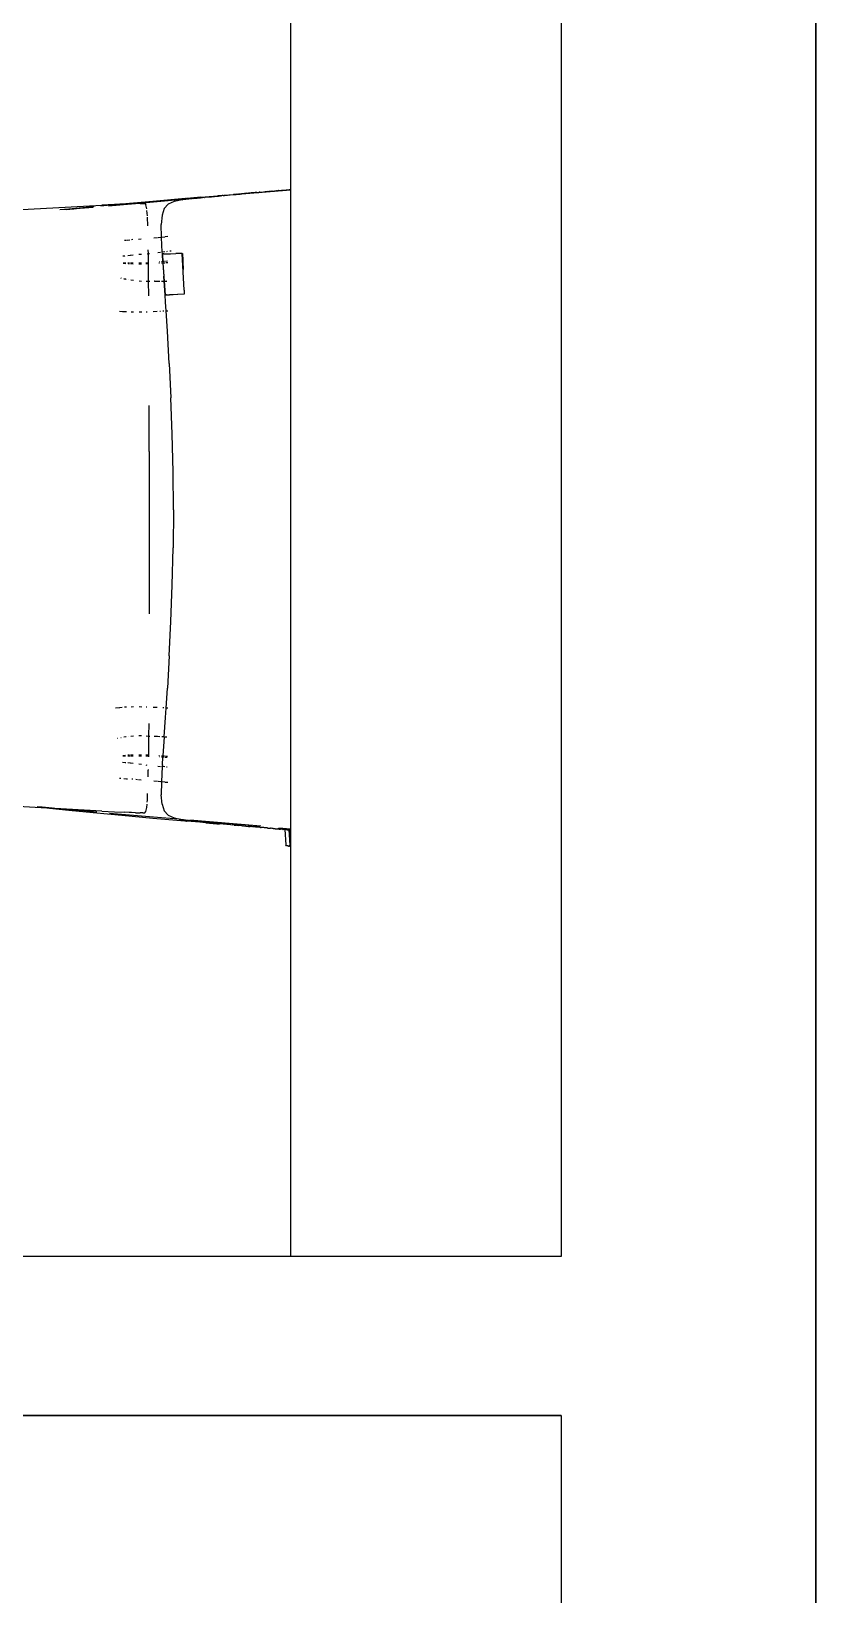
# Model space of a CAD drawing. Header units: millimetres. Extents: x -41292 to 298682, y -22072 to 33155.
# Drawn here: x 38132 to 38625, y -7032 to -6050 of the extents above; entities that cross this region are included whole.
import ezdxf

# ---------------------------------------------------------------- set-up
doc = ezdxf.new("R2010")
doc.units = ezdxf.units.MM
doc.layers.add('벽1', color=2, linetype='Continuous')

# ---------------------------------------------------------------- blocks, each defined once
blk = doc.blocks.new('rmfnasesx')
for p, q in [((66087.95, 2043.01), (66087.95, 11423.01)), ((65927.95, 10423.01), (65927.95, 8693.01)), ((65757.95, 9666.28), (65757.95, 9362.92)), ((65692.03, 9357.34), (65671.61, 9355.57)), ((65692.17, 9357.36), (65692.03, 9357.34)), ((65692.17, 9357.36), (65692.31, 9357.37)), ((65692.31, 9357.37), (65692.43, 9357.36)), ((65692.43, 9357.36), (65692.46, 9357.38)), ((65692.46, 9357.38), (65692.63, 9357.39)), ((65692.82, 9357.4), (65692.63, 9357.39)), ((65692.82, 9357.4), (65692.91, 9357.41)), ((65701.78, 9358.16), (65692.91, 9357.41)), ((65701.48, 9357.83), (65694.34, 9357.21)), ((65697.28, 9357.36), (65696.28, 9357.25)), ((65697.28, 9357.36), (65701.48, 9357.83)), ((65701.48, 9357.83), (65701.57, 9357.84)), ((65701.57, 9357.84), (65702.32, 9357.92)), ((65701.78, 9358.16), (65712.46, 9359.09)), ((65702.32, 9357.92), (65702.58, 9357.95)), ((65702.58, 9357.95), (65702.65, 9357.96)), ((65703.68, 9358.02), (65702.65, 9357.96)), ((65703.68, 9358.02), (65704.03, 9358.05)), ((65704.77, 9358.13), (65704.03, 9358.05)), ((65704.77, 9358.13), (65706.84, 9358.33)), ((65712.07, 9358.74), (65706.84, 9358.33)), ((65706.84, 9358.33), (65708.39, 9358.51)), ((65708.39, 9358.51), (65708.75, 9358.55)), ((65708.75, 9358.55), (65709.04, 9358.57)), ((65709.04, 9358.57), (65710.28, 9358.69)), ((65710.28, 9358.69), (65710.36, 9358.7)), ((65710.36, 9358.7), (65712.25, 9358.89)), ((65757.95, 9362.7), (65712.07, 9358.74)), ((65712.25, 9358.89), (65712.69, 9358.93)), ((65712.83, 9359.12), (65712.46, 9359.09)), ((65712.69, 9358.93), (65712.72, 9358.93)), ((65712.72, 9358.93), (65712.78, 9358.93)), ((65712.78, 9358.93), (65712.81, 9358.94)), ((65712.81, 9358.94), (65712.91, 9358.95)), ((65712.88, 9359.12), (65712.83, 9359.12)), ((65712.88, 9359.12), (65713, 9359.14)), ((65712.91, 9358.95), (65712.95, 9358.95)), ((65712.95, 9358.95), (65713.53, 9359)), ((65713, 9359.14), (65713.19, 9359.15)), ((65713.19, 9359.15), (65713.25, 9359.15)), ((65713.25, 9359.15), (65713.31, 9359.16)), ((65713.31, 9359.16), (65722.15, 9359.91)), ((65713.53, 9359), (65713.6, 9358.99)), ((65714.11, 9359.06), (65713.6, 9358.99)), ((65714.11, 9359.06), (65714.44, 9359.09)), ((65714.52, 9359.1), (65714.44, 9359.09)), ((65714.69, 9359.09), (65714.52, 9359.1)), ((65715.1, 9359.15), (65714.69, 9359.09)), ((65715.37, 9359.15), (65715.1, 9359.15)), ((65715.66, 9359.2), (65715.37, 9359.15)), ((65715.78, 9359.19), (65715.66, 9359.2)), ((65715.78, 9359.19), (65716.06, 9359.21)), ((65716.06, 9359.21), (65716.46, 9359.27)), ((65716.46, 9359.27), (65722.06, 9359.79)), ((65722.06, 9359.79), (65723.1, 9359.89)), ((65725.4, 9360.15), (65722.15, 9359.91)), ((65723.1, 9359.89), (65723.14, 9359.89)), ((65723.14, 9359.89), (65723.46, 9359.92)), ((65723.46, 9359.92), (65723.62, 9359.93)), ((65723.94, 9359.96), (65723.62, 9359.93)), ((65723.94, 9359.96), (65724.36, 9360)), ((65724.43, 9359.99), (65724.36, 9360)), ((65724.46, 9360.01), (65724.43, 9359.99)), ((65724.46, 9360.01), (65724.57, 9360.02)), ((65724.57, 9360.02), (65725.64, 9360.1)), ((65725.4, 9360.15), (65725.62, 9360.11)), ((65725.62, 9360.11), (65726.42, 9360.17)), ((65726.42, 9360.17), (65725.64, 9360.1)), ((65726.42, 9360.17), (65726.45, 9360.19)), ((65726.45, 9360.19), (65726.75, 9360.21)), ((65726.75, 9360.21), (65726.88, 9360.21)), ((65726.88, 9360.21), (65727.19, 9360.24)), ((65727.85, 9360.31), (65727.19, 9360.24)), ((65727.89, 9360.31), (65727.85, 9360.31)), ((65728.16, 9360.34), (65727.89, 9360.31)), ((65729.18, 9360.43), (65728.16, 9360.34)), ((65730, 9360.53), (65729.18, 9360.43)), ((65730.47, 9360.61), (65730, 9360.53)), ((65730.47, 9360.61), (65732.07, 9360.76)), ((65730.91, 9360.58), (65730.47, 9360.61)), ((65731.67, 9360.65), (65730.91, 9360.58)), ((65732.73, 9360.74), (65731.67, 9360.65)), ((65733.2, 9360.85), (65732.07, 9360.76)), ((65733.36, 9360.81), (65732.73, 9360.74)), ((65733.22, 9360.85), (65733.2, 9360.85)), ((65733.22, 9360.85), (65733.38, 9360.86)), ((65733.22, 9360.85), (65733.36, 9360.81)), ((65733.6, 9360.82), (65733.36, 9360.81)), ((65733.6, 9360.82), (65733.38, 9360.86)), ((65734, 9360.86), (65733.6, 9360.82)), ((65734.2, 9360.87), (65734, 9360.86)), ((65735.17, 9360.96), (65734.2, 9360.87)), ((65735.39, 9360.98), (65735.17, 9360.96)), ((65735.54, 9361), (65735.39, 9360.98)), ((65735.59, 9361), (65735.54, 9361)), ((65735.64, 9361.01), (65735.59, 9361)), ((65735.77, 9361.02), (65735.64, 9361.01)), ((65735.77, 9361.02), (65735.9, 9361.03)), ((65736.01, 9361.03), (65735.9, 9361.03)), ((65736.19, 9361.05), (65736.01, 9361.03)), ((65736.53, 9361.08), (65736.19, 9361.05)), ((65736.73, 9361.1), (65736.53, 9361.08)), ((65736.79, 9361.1), (65736.73, 9361.1)), ((65736.79, 9361.1), (65737, 9361.12)), ((65737, 9361.12), (65737.04, 9361.13)), ((65737.04, 9361.13), (65737.24, 9361.13)), ((65737.24, 9361.13), (65737.38, 9361.19)), ((65737.38, 9361.19), (65737.48, 9361.16)), ((65737.48, 9361.16), (65738.03, 9361.2)), ((65738.05, 9361.21), (65738.03, 9361.2)), ((65738.3, 9361.24), (65738.05, 9361.21)), ((65738.5, 9361.24), (65738.3, 9361.24)), ((65738.82, 9361.27), (65738.5, 9361.24)), ((65738.82, 9361.27), (65740.97, 9361.47)), ((65740.97, 9361.47), (65742, 9361.59)), ((65742, 9361.59), (65742.07, 9361.58)), ((65743.3, 9361.67), (65742.07, 9361.58)), ((65743.3, 9361.67), (65744.31, 9361.76)), ((65744.37, 9361.76), (65744.31, 9361.76)), ((65744.84, 9361.8), (65744.37, 9361.76)), ((65745.01, 9361.82), (65744.84, 9361.8)), ((65745.46, 9361.86), (65745.01, 9361.82)), ((65745.46, 9361.86), (65745.54, 9361.86)), ((65745.54, 9361.86), (65745.7, 9361.88)), ((65745.7, 9361.88), (65745.79, 9361.88)), ((65745.79, 9361.88), (65746.3, 9361.93)), ((65746.37, 9361.93), (65746.3, 9361.93)), ((65746.49, 9361.95), (65746.37, 9361.93)), ((65746.49, 9361.95), (65746.64, 9361.96)), ((65746.64, 9361.96), (65746.78, 9361.99)), ((65746.78, 9361.99), (65746.9, 9361.98)), ((65746.9, 9361.98), (65747.04, 9361.99)), ((65747.04, 9361.99), (65747.2, 9362)), ((65747.2, 9362), (65747.28, 9362.01)), ((65747.28, 9362.01), (65747.4, 9362.02)), ((65747.4, 9362.02), (65747.43, 9362.03)), ((65747.43, 9362.03), (65747.47, 9362.05)), ((65747.47, 9362.05), (65747.69, 9362.05)), ((65747.69, 9362.05), (65747.98, 9362.07)), ((65748.07, 9362.08), (65747.98, 9362.07)), ((65748.07, 9362.08), (65748.38, 9362.11)), ((65748.38, 9362.11), (65748.59, 9362.13)), ((65748.59, 9362.13), (65748.78, 9362.14)), ((65748.78, 9362.14), (65748.91, 9362.15)), ((65748.91, 9362.15), (65749.01, 9362.16)), ((65749.01, 9362.16), (65749.04, 9362.16)), ((65749.09, 9362.16), (65749.04, 9362.16)), ((65749.14, 9362.19), (65749.09, 9362.16)), ((65749.23, 9362.18), (65749.14, 9362.19)), ((65749.23, 9362.18), (65749.71, 9362.22)), ((65749.77, 9362.22), (65749.71, 9362.22)), ((65749.77, 9362.22), (65749.94, 9362.24)), ((65749.94, 9362.24), (65749.99, 9362.24)), ((65749.99, 9362.24), (65750.05, 9362.27)), ((65750.05, 9362.27), (65750.12, 9362.27)), ((65750.12, 9362.27), (65750.19, 9362.26)), ((65750.19, 9362.26), (65750.22, 9362.28)), ((65750.22, 9362.28), (65750.32, 9362.28)), ((65750.32, 9362.28), (65750.38, 9362.3)), ((65750.39, 9362.27), (65750.32, 9362.28)), ((65750.46, 9362.28), (65750.38, 9362.3)), ((65750.46, 9362.28), (65750.39, 9362.27)), ((65750.49, 9362.31), (65750.46, 9362.28)), ((65750.58, 9362.31), (65750.49, 9362.31)), ((65750.65, 9362.32), (65750.58, 9362.31)), ((65750.65, 9362.32), (65751.04, 9362.35)), ((65751.04, 9362.35), (65751.12, 9362.34)), ((65751.12, 9362.34), (65751.59, 9362.4)), ((65751.59, 9362.4), (65751.81, 9362.41)), ((65751.81, 9362.41), (65752.2, 9362.44)), ((65752.2, 9362.44), (65752.28, 9362.46)), ((65752.56, 9362.48), (65752.28, 9362.46)), ((65752.56, 9362.48), (65753.01, 9362.51)), ((65753.01, 9362.51), (65753.26, 9362.53)), ((65753.26, 9362.53), (65753.56, 9362.56)), ((65753.56, 9362.56), (65753.78, 9362.57)), ((65753.78, 9362.57), (65753.86, 9362.58)), ((65753.86, 9362.58), (65753.92, 9362.59)), ((65753.92, 9362.59), (65754.43, 9362.63)), ((65754.43, 9362.63), (65754.63, 9362.64)), ((65754.63, 9362.64), (65754.76, 9362.66)), ((65754.76, 9362.66), (65754.86, 9362.66)), ((65754.86, 9362.66), (65754.99, 9362.68)), ((65754.99, 9362.68), (65755.13, 9362.69)), ((65755.13, 9362.69), (65755.22, 9362.7)), ((65755.22, 9362.7), (65755.27, 9362.7)), ((65755.27, 9362.7), (65755.44, 9362.71)), ((65755.44, 9362.71), (65755.61, 9362.73)), ((65755.61, 9362.73), (65755.77, 9362.74)), ((65755.77, 9362.74), (65755.82, 9362.74)), ((65755.82, 9362.74), (65755.91, 9362.75)), ((65755.91, 9362.75), (65755.95, 9362.76)), ((65755.95, 9362.76), (65757.23, 9362.87)), ((65757.95, 9362.92), (65757.23, 9362.87)), ((65757.95, 9362.92), (65757.95, 9362.7)), ((65757.95, 9362.7), (65757.95, 8961.55)), ((65513.59, 9346.21), (65639.51, 9353.15)), ((65618.68, 9350.76), (65613.08, 9350.18)), ((65616.61, 9350.49), (65613.08, 9350.18)), ((65617.01, 9350.52), (65616.61, 9350.49)), ((65617.01, 9350.52), (65621.93, 9350.95)), ((65634.11, 9352.22), (65618.68, 9350.76)), ((65621.93, 9350.95), (65625.56, 9351.26)), ((65625.56, 9351.26), (65625.96, 9351.31)), ((65625.96, 9351.31), (65634.15, 9352.02)), ((65634.49, 9352.25), (65634.11, 9352.22)), ((65650.9, 9353.74), (65638.82, 9352.65)), ((65647.5, 9353.57), (65639.51, 9353.15)), ((65643.59, 9352.83), (65657.94, 9354.07)), ((65650.9, 9353.74), (65647.5, 9353.57)), ((65651.72, 9353.78), (65650.9, 9353.74)), ((65651.72, 9353.78), (65653.48, 9353.87)), ((65652.03, 9353.84), (65651.72, 9353.78)), ((65671.61, 9355.57), (65652.03, 9353.84)), ((65653.48, 9353.87), (65656.75, 9354.02)), ((65656.75, 9354.02), (65657.94, 9354.07)), ((65658.01, 9354.07), (65657.94, 9354.07)), ((65658.01, 9354.07), (65658.22, 9354.08)), ((65660.67, 9354.3), (65658.22, 9354.08)), ((65658.22, 9354.08), (65660.6, 9354.18)), ((65663.47, 9354.25), (65660.6, 9354.18)), ((65660.67, 9354.3), (65690.17, 9356.85)), ((65663.47, 9354.25), (65665.34, 9354.23)), ((65665.34, 9354.23), (65666.26, 9354.17)), ((65666.48, 9354.15), (65666.26, 9354.17)), ((65666.48, 9354.15), (65667.13, 9353.31)), ((65667.66, 9350.97), (65667.13, 9353.31)), ((65668.08, 9346.49), (65667.76, 9349.89)), ((65678.72, 9351.04), (65677.31, 9346.89)), ((65678.72, 9351.04), (65681.2, 9353.78)), ((65684.95, 9355.49), (65681.2, 9353.78)), ((65689.9, 9356.52), (65684.95, 9355.49)), ((65689.9, 9356.52), (65690.18, 9356.55)), ((65696.28, 9357.25), (65690.18, 9356.55)), ((65696.28, 9357.25), (65693.89, 9357.03)), ((65668.36, 9340.21), (65668.12, 9345.57)), ((65676.91, 9333.07), (65676.75, 9340.94)), ((65677.31, 9346.89), (65676.77, 9340.94)), ((65676.91, 9333.07), (65676.77, 9340.94)), ((65653.68, 9331.1), (65654.94, 9331.21)), ((65655.37, 9331.24), (65657.14, 9331.39)), ((65658.96, 9331.55), (65658.16, 9331.48)), ((65662.55, 9331.85), (65664.22, 9331.99)), ((65672.21, 9332.67), (65674.36, 9332.85)), ((65674.84, 9332.89), (65676.52, 9333.03)), ((65676.74, 9333.05), (65676.91, 9333.07)), ((65676.91, 9333.07), (65678.97, 9333.24)), ((65676.91, 9332.82), (65676.91, 9333.07)), ((65677.44, 9323.7), (65676.91, 9332.82)), ((65680.89, 9333.4), (65679.34, 9333.27)), ((65653.86, 9321.18), (65652.59, 9321.05)), ((65654.43, 9321.24), (65654.32, 9321.23)), ((65657.21, 9321.53), (65655.84, 9321.39)), ((65659.18, 9321.74), (65657.46, 9321.56)), ((65664.35, 9322.3), (65662.69, 9322.12)), ((65667.92, 9322.68), (65668.72, 9322.76)), ((65668.72, 9322.76), (65668.69, 9325.14)), ((65668.72, 9322.76), (65669.5, 9322.85)), ((65668.79, 9317.15), (65668.72, 9322.76)), ((65674.63, 9323.39), (65676.38, 9323.58)), ((65677.44, 9323.7), (65676.9, 9323.64)), ((65679.16, 9323.88), (65677.44, 9323.7)), ((65677.5, 9322.81), (65677.44, 9323.7)), ((65677.5, 9322.81), (65677.73, 9322.82)), ((65677.5, 9322.81), (65677.52, 9322.78)), ((65677.52, 9322.78), (65677.57, 9322.74)), ((65677.53, 9322.15), (65677.52, 9322.78)), ((65677.55, 9322.05), (65677.53, 9322.15)), ((65677.82, 9317.7), (65677.55, 9322.05)), ((65677.57, 9322.74), (65677.66, 9322.7)), ((65677.77, 9322.67), (65677.66, 9322.7)), ((65677.73, 9322.82), (65677.75, 9322.79)), ((65677.75, 9322.79), (65677.8, 9322.75)), ((65677.77, 9322.67), (65677.8, 9322.75)), ((65677.93, 9322.65), (65677.77, 9322.67)), ((65677.77, 9322.06), (65677.77, 9322.67)), ((65678.05, 9317.71), (65677.77, 9322.06)), ((65677.8, 9322.75), (65677.88, 9322.72)), ((65677.88, 9322.72), (65678, 9322.69)), ((65678, 9322.69), (65677.93, 9322.65)), ((65678.12, 9322.63), (65678, 9322.69)), ((65678.15, 9322.66), (65678.12, 9322.63)), ((65678.27, 9322.62), (65678.15, 9322.66)), ((65678.35, 9322.65), (65678.27, 9322.62)), ((65678.45, 9322.62), (65678.35, 9322.65)), ((65678.45, 9322.62), (65678.5, 9322.64)), ((65678.5, 9322.64), (65678.67, 9322.63)), ((65678.67, 9322.63), (65678.89, 9322.62)), ((65678.89, 9322.62), (65679.12, 9322.63)), ((65679.12, 9322.63), (65679.16, 9322.62)), ((65679.16, 9322.62), (65680.2, 9322.64)), ((65680.58, 9324.03), (65680.04, 9323.97)), ((65680.2, 9322.64), (65680.43, 9322.65)), ((65680.43, 9322.65), (65680.51, 9322.64)), ((65680.51, 9322.64), (65682.43, 9322.69)), ((65682.96, 9324.29), (65682.21, 9324.21)), ((65682.43, 9322.69), (65682.66, 9322.7)), ((65682.66, 9322.7), (65682.73, 9322.69)), ((65682.73, 9322.69), (65686.08, 9322.78)), ((65689.42, 9322.87), (65686.08, 9322.78)), ((65689.48, 9322.88), (65689.42, 9322.87)), ((65689.64, 9322.89), (65689.48, 9322.88)), ((65689.91, 9322.89), (65689.64, 9322.89)), ((65689.91, 9322.89), (65690.14, 9322.9)), ((65691.16, 9299.78), (65689.91, 9322.89)), ((65690.14, 9322.9), (65690.36, 9318.67)), ((65690.62, 9318.69), (65690.36, 9318.67)), ((65690.36, 9318.67), (65690.42, 9317.67)), ((65652.8, 9317.06), (65654.47, 9316.98)), ((65652.8, 9317.02), (65654.47, 9316.89)), ((65654.48, 9316.43), (65652.82, 9316.6)), ((65655.93, 9316.9), (65656.9, 9316.86)), ((65655.93, 9316.78), (65656.45, 9316.74)), ((65656.86, 9316.29), (65655.94, 9316.32)), ((65656.45, 9316.74), (65656.88, 9316.7)), ((65657.54, 9316.86), (65659.25, 9316.88)), ((65657.54, 9316.66), (65657.82, 9316.64)), ((65659.26, 9316.21), (65657.55, 9316.27)), ((65662.75, 9316.92), (65664.41, 9316.93)), ((65664.42, 9316.22), (65662.76, 9316.19)), ((65667.21, 9317.06), (65668.79, 9317.15)), ((65668.48, 9316.29), (65667.22, 9316.27)), ((65668.8, 9316.3), (65668.48, 9316.29)), ((65668.79, 9317.15), (65669.04, 9317.16)), ((65668.8, 9316.3), (65668.79, 9317.15)), ((65669.06, 9316.32), (65668.8, 9316.3)), ((65668.85, 9311.78), (65668.8, 9316.3)), ((65668.89, 9305.39), (65668.85, 9311.78)), ((65675.72, 9316.66), (65675.4, 9316.65)), ((65675.7, 9317.55), (65675.48, 9317.53)), ((65677.82, 9317.7), (65676.99, 9317.64)), ((65677.88, 9316.77), (65676.99, 9316.73)), ((65678.05, 9317.71), (65677.82, 9317.7)), ((65677.82, 9317.7), (65677.88, 9316.77)), ((65678.11, 9316.79), (65677.88, 9316.77)), ((65677.88, 9316.77), (65678.41, 9308.54)), ((65678.9, 9317.77), (65678.05, 9317.71)), ((65678.11, 9316.79), (65678.05, 9317.71)), ((65678.2, 9316.79), (65678.11, 9316.79)), ((65678.85, 9305.53), (65678.11, 9316.79)), ((65678.97, 9316.84), (65678.2, 9316.79)), ((65678.43, 9308.47), (65678.41, 9308.54)), ((65678.61, 9305.52), (65678.43, 9308.47)), ((65680.83, 9317.91), (65679.54, 9317.82)), ((65680.89, 9316.98), (65679.61, 9316.89)), ((65690.63, 9317.68), (65690.42, 9317.67)), ((65690.42, 9317.67), (65690.68, 9312.69)), ((65651.52, 9307.44), (65651.58, 9307.43)), ((65651.52, 9307.39), (65651.58, 9307.37)), ((65653.32, 9306.94), (65654.48, 9306.62)), ((65654.48, 9306.62), (65653.32, 9306.89)), ((65654.74, 9306.58), (65654.48, 9306.62)), ((65656.19, 9306.39), (65656.16, 9306.39)), ((65659.37, 9305.96), (65657.7, 9306.18)), ((65662.85, 9305.56), (65664.5, 9305.51)), ((65667.31, 9305.44), (65668.89, 9305.39)), ((65668.89, 9305.39), (65669.55, 9305.38)), ((65668.95, 9296.34), (65668.89, 9305.39)), ((65672.58, 9305.37), (65672.45, 9305.38)), ((65672.58, 9305.37), (65674.32, 9305.41)), ((65674.44, 9305.42), (65675.93, 9305.45)), ((65677.06, 9305.48), (65678.53, 9305.52)), ((65678.61, 9305.52), (65678.85, 9305.53)), ((65679.19, 9296.95), (65678.61, 9305.52)), ((65678.85, 9305.53), (65679.12, 9305.53)), ((65679.41, 9296.97), (65678.85, 9305.53)), ((65679.29, 9305.54), (65680.42, 9305.57)), ((65679.29, 9305.54), (65680.42, 9305.54)), ((65691.16, 9299.78), (65691.3, 9297.19)), ((65691.16, 9299.78), (65691.26, 9297.19)), ((65679.19, 9296.95), (65679.41, 9296.97)), ((65679.22, 9296.92), (65679.19, 9296.95)), ((65679.27, 9296.89), (65679.22, 9296.92)), ((65679.48, 9292.36), (65679.22, 9296.92)), ((65679.36, 9296.86), (65679.27, 9296.89)), ((65679.36, 9296.86), (65679.48, 9296.84)), ((65679.44, 9296.93), (65679.41, 9296.97)), ((65679.49, 9296.9), (65679.44, 9296.93)), ((65679.48, 9296.84), (65679.66, 9296.82)), ((65679.83, 9286.83), (65679.48, 9292.36)), ((65679.58, 9296.87), (65679.49, 9296.9)), ((65679.66, 9296.82), (65679.58, 9296.87)), ((65679.66, 9296.82), (65679.71, 9296.85)), ((65679.88, 9296.83), (65679.71, 9296.85)), ((65679.71, 9296.85), (65679.89, 9296.81)), ((65680.12, 9296.82), (65679.88, 9296.83)), ((65679.89, 9296.81), (65680.12, 9296.82)), ((65680.12, 9296.82), (65680.2, 9296.8)), ((65680.2, 9296.8), (65680.42, 9296.81)), ((65680.42, 9296.81), (65680.83, 9296.81)), ((65680.83, 9296.81), (65681.05, 9296.82)), ((65681.05, 9296.82), (65682.03, 9296.84)), ((65682.25, 9296.86), (65682.03, 9296.84)), ((65684.04, 9296.91), (65682.25, 9296.86)), ((65684.26, 9296.93), (65684.04, 9296.91)), ((65687.08, 9297.03), (65684.26, 9296.93)), ((65687.3, 9297.04), (65687.08, 9297.03)), ((65691.26, 9297.19), (65687.3, 9297.04)), ((65691.3, 9297.19), (65691.26, 9297.19)), ((65650.64, 9286.66), (65652.44, 9286.47)), ((65652.5, 9286.47), (65653.17, 9286.4)), ((65653.17, 9286.4), (65655.02, 9286.34)), ((65657.83, 9286.24), (65659.49, 9286.19)), ((65662.96, 9286.19), (65664.62, 9286.22)), ((65667.43, 9286.27), (65667.87, 9286.27)), ((65671.76, 9286.42), (65674.27, 9286.55)), ((65675.9, 9286.63), (65676.37, 9286.66)), ((65677.86, 9286.73), (65678.54, 9286.77)), ((65679.63, 9286.82), (65679.83, 9286.83)), ((65679.83, 9286.83), (65680.03, 9286.84)), ((65680.64, 9273.98), (65679.83, 9286.83)), ((65680.03, 9286.84), (65680.58, 9286.88)), ((65680.66, 9286.89), (65680.9, 9286.91)), ((65681.8, 9253.77), (65680.64, 9273.98)), ((65681.8, 9253.77), (65682.87, 9232.09)), ((65683.74, 9209.31), (65682.87, 9232.09)), ((65669.22, 9198.58), (65669.18, 9227.28)), ((65684.34, 9185.79), (65683.74, 9209.31)), ((65669.22, 9198.58), (65669.17, 9096.5)), ((65684.57, 9161.91), (65684.34, 9185.79)), ((65684.57, 9161.91), (65684.34, 9138.03)), ((65683.74, 9114.52), (65684.34, 9138.03)), ((65682.87, 9091.74), (65683.74, 9114.52)), ((65681.8, 9070.06), (65682.87, 9091.74)), ((65681.8, 9070.06), (65680.64, 9049.84)), ((65679.85, 9037.33), (65680.64, 9049.84)), ((65650.56, 9037.57), (65648.18, 9037.34)), ((65652.37, 9037.75), (65650.7, 9037.58)), ((65655, 9037.9), (65653.77, 9037.86)), ((65659.49, 9038.02), (65657.82, 9037.97)), ((65664.61, 9037.98), (65662.96, 9038.02)), ((65667.84, 9037.91), (65667.42, 9037.92)), ((65674.27, 9037.64), (65671.81, 9037.77)), ((65678.54, 9037.4), (65677.88, 9037.44)), ((65679.85, 9037.33), (65679.45, 9037.35)), ((65679.48, 9031.46), (65679.85, 9037.33)), ((65680.6, 9037.29), (65679.85, 9037.33)), ((65680.86, 9037.27), (65680.69, 9037.28)), ((65680.92, 9037.27), (65680.86, 9037.27)), ((65668.94, 9027.61), (65668.89, 9019.79)), ((65678.68, 9019.37), (65679.48, 9031.46)), ((65649.12, 9018.17), (65649.08, 9018.16)), ((65649.26, 9018.2), (65649.12, 9018.17)), ((65651.56, 9018.68), (65651.51, 9018.67)), ((65651.59, 9018.68), (65651.56, 9018.68)), ((65654.66, 9019.29), (65653.33, 9019.03)), ((65654.74, 9019.3), (65654.66, 9019.29)), ((65656.19, 9019.44), (65656.16, 9019.44)), ((65659.37, 9019.66), (65657.7, 9019.57)), ((65664.5, 9019.87), (65662.84, 9019.84)), ((65667.31, 9019.83), (65668.89, 9019.79)), ((65668.85, 9014.01), (65668.78, 9007.89)), ((65668.89, 9019.79), (65668.85, 9014.01)), ((65668.89, 9019.79), (65669.61, 9019.77)), ((65672.37, 9019.7), (65673.15, 9019.68)), ((65673.15, 9019.68), (65674.29, 9019.62)), ((65674.46, 9019.61), (65675.96, 9019.52)), ((65677.11, 9019.46), (65678.43, 9019.39)), ((65678.68, 9019.37), (65677.9, 9007.39)), ((65678.6, 9019.38), (65678.68, 9019.37)), ((65678.68, 9019.37), (65678.85, 9019.36)), ((65678.97, 9019.36), (65679.13, 9019.35)), ((65679.36, 9019.34), (65680.27, 9019.29)), ((65652.72, 9007.38), (65654.43, 9007.54)), ((65654.39, 9007.48), (65652.72, 9007.38)), ((65652.72, 9007.27), (65654.43, 9007.32)), ((65652.74, 9007.64), (65654.44, 9007.81)), ((65654.43, 9007.49), (65654.39, 9007.48)), ((65655.94, 9007.58), (65655.9, 9007.57)), ((65655.9, 9007.37), (65657, 9007.4)), ((65655.91, 9007.91), (65656.96, 9007.94)), ((65657.51, 9007.42), (65657.62, 9007.42)), ((65657.52, 9007.95), (65659.24, 9008)), ((65657.62, 9007.42), (65657.67, 9007.42)), ((65657.67, 9007.42), (65658.43, 9007.43)), ((65658.43, 9007.43), (65659.23, 9007.39)), ((65662.73, 9007.32), (65664.39, 9007.29)), ((65662.74, 9008.02), (65664.4, 9007.98)), ((65668.77, 9007.07), (65667.19, 9007.16)), ((65667.2, 9007.92), (65668.78, 9007.89)), ((65668.77, 9007.07), (65668.76, 9006.79)), ((65668.78, 9007.89), (65668.77, 9007.07)), ((65669.04, 9007.05), (65668.77, 9007.07)), ((65668.78, 9007.89), (65668.93, 9007.88)), ((65668.93, 9007.88), (65669.08, 9007.88)), ((65675.37, 9007.53), (65675.73, 9007.51)), ((65675.71, 9006.62), (65675.45, 9006.64)), ((65676.99, 9007.44), (65677.9, 9007.39)), ((65677.84, 9006.45), (65676.99, 9006.52)), ((65677.53, 9001.68), (65677.84, 9006.45)), ((65677.84, 9006.45), (65677.9, 9007.39)), ((65678.7, 9006.38), (65677.84, 9006.45)), ((65677.9, 9007.39), (65678.51, 9007.36)), ((65678.54, 9007.35), (65678.77, 9007.34)), ((65680.63, 9006.23), (65679.34, 9006.33)), ((65679.41, 9007.3), (65680.69, 9007.2)), ((65654.12, 9003.04), (65652.51, 9003.21)), ((65654.51, 9003), (65654.12, 9003.04)), ((65657.32, 9002.7), (65655.8, 9002.86)), ((65659.16, 9002.51), (65657.43, 9002.69)), ((65664.34, 9001.96), (65662.68, 9002.13)), ((65667.13, 9001.66), (65667.79, 9001.59)), ((65668.57, 8994.19), (65668.66, 8998.27)), ((65668.67, 8998.77), (65668.66, 8998.27)), ((65674.62, 9000.86), (65676.39, 9000.67)), ((65677.46, 9000.55), (65676.92, 9000.61)), ((65677.46, 9000.55), (65676.92, 8991.07)), ((65677.53, 9001.68), (65677.46, 9000.55)), ((65679.16, 9000.37), (65677.46, 9000.55)), ((65680.56, 9000.22), (65680.09, 9000.27)), ((65650.67, 8993.34), (65651.41, 8993.27)), ((65653.41, 8993.1), (65655.02, 8992.96)), ((65655.29, 8992.94), (65655.68, 8992.91)), ((65658.92, 8992.63), (65658.33, 8992.68)), ((65661.8, 8992.38), (65660.75, 8992.47)), ((65664.19, 8992.17), (65662.53, 8992.31)), ((65674.38, 8991.29), (65672.17, 8991.48)), ((65676.52, 8991.11), (65674.81, 8991.25)), ((65676.92, 8991.07), (65676.76, 8991.09)), ((65676.91, 8991), (65676.77, 8982.88)), ((65676.92, 8991.07), (65676.91, 8991)), ((65679, 8990.89), (65676.92, 8991.07)), ((65679.31, 8990.87), (65680.93, 8990.73)), ((65583.12, 8975.87), (65604.96, 8974.64)), ((65601.85, 8975.1), (65598.95, 8975.39)), ((65600.22, 8975.35), (65601.85, 8975.1)), ((65601.97, 8975.09), (65601.85, 8975.1)), ((65608.39, 8974.49), (65601.97, 8975.09)), ((65601.97, 8975.09), (65604.96, 8974.64)), ((65604.96, 8974.64), (65608.39, 8974.49)), ((65604.96, 8974.64), (65606.57, 8974.39)), ((65606.57, 8974.39), (65618.68, 8973.15)), ((65608.39, 8974.49), (65608.97, 8974.44)), ((65609.88, 8974.36), (65608.97, 8974.44)), ((65616.61, 8973.76), (65609.88, 8974.36)), ((65639.51, 8972.68), (65609.88, 8974.36)), ((65667.13, 8972.48), (65667.66, 8974.82)), ((65667.66, 8974.82), (65667.87, 8977.08)), ((65667.98, 8978.29), (65668.09, 8979.41)), ((65668.09, 8979.41), (65668.27, 8983.6)), ((65677.31, 8976.94), (65676.77, 8982.88)), ((65677.31, 8976.94), (65678.72, 8972.78)), ((65617.01, 8973.73), (65616.61, 8973.76)), ((65617.01, 8973.73), (65621.93, 8973.3)), ((65618.68, 8973.15), (65634.11, 8971.67)), ((65621.93, 8973.3), (65625.56, 8972.99)), ((65625.56, 8972.99), (65625.96, 8972.94)), ((65636.34, 8972.04), (65625.96, 8972.94)), ((65634.11, 8971.67), (65652.03, 8970.02)), ((65639.51, 8972.68), (65647.5, 8972.25)), ((65644.28, 8971.36), (65676.95, 8968.54)), ((65647.5, 8972.25), (65653.48, 8971.94)), ((65652.03, 8970.02), (65671.61, 8968.26)), ((65656.76, 8971.78), (65653.48, 8971.94)), ((65658.22, 8971.73), (65656.76, 8971.78)), ((65660.6, 8971.62), (65658.22, 8971.73)), ((65660.6, 8971.62), (65663.47, 8971.55)), ((65665.34, 8971.56), (65663.47, 8971.55)), ((65665.34, 8971.56), (65666.26, 8971.62)), ((65666.32, 8971.63), (65666.48, 8971.64)), ((65666.48, 8971.64), (65667.13, 8972.48)), ((65671.61, 8968.26), (65691.57, 8966.51)), ((65676.95, 8968.54), (65687.94, 8967.71)), ((65678.72, 8972.78), (65681.19, 8970.03)), ((65681.19, 8970.03), (65684.95, 8968.32)), ((65684.95, 8968.32), (65684.98, 8968.31)), ((65684.98, 8968.31), (65687.94, 8967.71)), ((65687.94, 8967.71), (65688.1, 8967.68)), ((65688.1, 8967.68), (65688.23, 8967.65)), ((65688.23, 8967.65), (65688.43, 8967.61)), ((65688.43, 8967.61), (65688.74, 8967.55)), ((65688.74, 8967.55), (65689, 8967.5)), ((65689, 8967.5), (65689.23, 8967.45)), ((65689.23, 8967.45), (65689.49, 8967.4)), ((65689.49, 8967.4), (65690.86, 8967.34)), ((65689.49, 8967.4), (65690.18, 8967.25)), ((65690.31, 8967.23), (65690.18, 8967.25)), ((65690.31, 8967.23), (65690.37, 8967.22)), ((65695.51, 8966.58), (65690.37, 8967.22)), ((65691.57, 8966.51), (65692.03, 8966.46)), ((65692.31, 8966.43), (65692.03, 8966.46)), ((65692.31, 8966.43), (65692.47, 8966.42)), ((65692.47, 8966.42), (65692.53, 8966.42)), ((65692.53, 8966.42), (65692.66, 8966.4)), ((65692.86, 8966.39), (65692.66, 8966.4)), ((65692.89, 8966.39), (65692.86, 8966.39)), ((65698.32, 8965.91), (65692.89, 8966.39)), ((65739.29, 8963.16), (65694.86, 8966.99)), ((65695.51, 8966.58), (65696.56, 8966.47)), ((65697.1, 8966.45), (65696.56, 8966.47)), ((65697.1, 8966.45), (65697.41, 8966.41)), ((65697.63, 8966.39), (65697.41, 8966.41)), ((65697.88, 8966.35), (65697.63, 8966.39)), ((65697.88, 8966.35), (65697.96, 8966.33)), ((65703.82, 8965.75), (65697.96, 8966.33)), ((65699.2, 8965.84), (65698.32, 8965.91)), ((65704.9, 8965.34), (65699.2, 8965.84)), ((65703.82, 8965.75), (65705.01, 8965.63)), ((65704.9, 8965.34), (65711.63, 8964.75)), ((65705.27, 8965.57), (65705.01, 8965.63)), ((65705.32, 8965.6), (65705.27, 8965.57)), ((65705.32, 8965.6), (65705.71, 8965.56)), ((65705.87, 8965.54), (65705.71, 8965.56)), ((65705.9, 8965.54), (65705.87, 8965.54)), ((65705.96, 8965.53), (65705.9, 8965.54)), ((65706, 8965.53), (65705.96, 8965.53)), ((65706.03, 8965.53), (65706, 8965.53)), ((65706.05, 8965.52), (65706.03, 8965.53)), ((65706.15, 8965.51), (65706.05, 8965.52)), ((65706.19, 8965.51), (65706.15, 8965.51)), ((65706.19, 8965.51), (65706.27, 8965.5)), ((65706.27, 8965.5), (65706.52, 8965.47)), ((65706.56, 8965.47), (65706.52, 8965.47)), ((65706.73, 8965.43), (65706.56, 8965.47)), ((65707.05, 8965.42), (65706.73, 8965.43)), ((65709.33, 8965.19), (65707.05, 8965.42)), ((65710.1, 8965.13), (65709.33, 8965.19)), ((65712.65, 8964.88), (65710.1, 8965.13)), ((65711.63, 8964.75), (65712.46, 8964.68)), ((65712.46, 8964.68), (65712.7, 8964.65)), ((65712.81, 8964.86), (65712.65, 8964.88)), ((65712.7, 8964.65), (65712.88, 8964.64)), ((65713.87, 8964.76), (65712.81, 8964.86)), ((65713.05, 8964.63), (65712.88, 8964.64)), ((65713.05, 8964.63), (65713.29, 8964.61)), ((65713.29, 8964.61), (65713.33, 8964.6)), ((65722.7, 8963.8), (65713.33, 8964.6)), ((65714.64, 8964.65), (65713.87, 8964.76)), ((65714.74, 8964.68), (65714.64, 8964.65)), ((65715.16, 8964.64), (65714.74, 8964.68)), ((65715.84, 8964.57), (65715.16, 8964.64)), ((65716.06, 8964.55), (65715.84, 8964.57)), ((65716.06, 8964.55), (65716.26, 8964.53)), ((65716.52, 8964.49), (65716.26, 8964.53)), ((65716.57, 8964.5), (65716.52, 8964.49)), ((65717.03, 8964.46), (65716.57, 8964.5)), ((65717.09, 8964.45), (65717.03, 8964.46)), ((65717.22, 8964.44), (65717.09, 8964.45)), ((65717.53, 8964.41), (65717.22, 8964.44)), ((65717.57, 8964.41), (65717.53, 8964.41)), ((65717.63, 8964.4), (65717.57, 8964.41)), ((65717.7, 8964.39), (65717.63, 8964.4)), ((65717.95, 8964.37), (65717.7, 8964.39)), ((65717.99, 8964.37), (65717.95, 8964.37)), ((65718.06, 8964.36), (65717.99, 8964.37)), ((65718.48, 8964.32), (65718.06, 8964.36)), ((65718.52, 8964.32), (65718.48, 8964.32)), ((65718.6, 8964.3), (65718.52, 8964.32)), ((65718.68, 8964.3), (65718.6, 8964.3)), ((65718.93, 8964.28), (65718.68, 8964.3)), ((65719.3, 8964.24), (65718.93, 8964.28)), ((65719.37, 8964.24), (65719.3, 8964.24)), ((65720.31, 8964.15), (65719.37, 8964.24)), ((65720.44, 8964.14), (65720.31, 8964.15)), ((65720.44, 8964.14), (65721.29, 8964.06)), ((65721.35, 8964.05), (65721.29, 8964.06)), ((65722.32, 8963.97), (65721.35, 8964.05)), ((65723.91, 8963.82), (65722.32, 8963.97)), ((65722.7, 8963.8), (65723.83, 8963.72)), ((65725.09, 8963.59), (65723.83, 8963.72)), ((65724.21, 8963.79), (65723.91, 8963.82)), ((65724.21, 8963.79), (65725.24, 8963.69)), ((65725.17, 8963.58), (65725.09, 8963.59)), ((65731.68, 8963.02), (65725.17, 8963.58)), ((65726.05, 8963.62), (65725.24, 8963.69)), ((65726.26, 8963.6), (65726.05, 8963.62)), ((65726.41, 8963.59), (65726.26, 8963.6)), ((65726.86, 8963.53), (65726.41, 8963.59)), ((65726.91, 8963.54), (65726.86, 8963.53)), ((65727.19, 8963.51), (65726.91, 8963.54)), ((65727.69, 8963.47), (65727.19, 8963.51)), ((65727.83, 8963.45), (65727.69, 8963.47)), ((65727.88, 8963.45), (65727.83, 8963.45)), ((65727.88, 8963.45), (65727.97, 8963.44)), ((65727.97, 8963.44), (65728.02, 8963.43)), ((65728.02, 8963.43), (65728.18, 8963.43)), ((65728.18, 8963.43), (65728.57, 8963.39)), ((65728.94, 8963.34), (65728.57, 8963.39)), ((65728.94, 8963.34), (65729.67, 8963.29)), ((65729.67, 8963.29), (65730.04, 8963.25)), ((65730.04, 8963.25), (65730.65, 8963.2)), ((65730.65, 8963.2), (65730.81, 8963.19)), ((65730.81, 8963.19), (65730.89, 8963.18)), ((65730.89, 8963.18), (65731.03, 8963.17)), ((65731.03, 8963.17), (65731.14, 8963.15)), ((65731.14, 8963.15), (65731.26, 8963.14)), ((65731.26, 8963.14), (65731.34, 8963.14)), ((65731.63, 8963.11), (65731.34, 8963.14)), ((65731.92, 8963.08), (65731.63, 8963.11)), ((65731.68, 8963.02), (65732.07, 8962.98)), ((65732.29, 8963.05), (65731.92, 8963.08)), ((65732.07, 8962.98), (65732.45, 8962.95)), ((65732.46, 8963.04), (65732.29, 8963.05)), ((65732.48, 8962.95), (65732.45, 8962.95)), ((65733.04, 8962.98), (65732.46, 8963.04)), ((65732.59, 8962.94), (65732.48, 8962.95)), ((65732.71, 8962.93), (65732.59, 8962.94)), ((65732.79, 8962.92), (65732.71, 8962.93)), ((65732.87, 8962.92), (65732.79, 8962.92)), ((65732.91, 8962.91), (65732.87, 8962.92)), ((65732.99, 8962.9), (65732.91, 8962.91)), ((65733.06, 8962.9), (65732.99, 8962.9)), ((65733.19, 8962.97), (65733.04, 8962.98)), ((65733.06, 8962.9), (65733.28, 8962.88)), ((65733.48, 8962.91), (65733.19, 8962.97)), ((65734.31, 8962.79), (65733.28, 8962.88)), ((65733.64, 8962.93), (65733.48, 8962.91)), ((65733.73, 8962.92), (65733.64, 8962.93)), ((65734.31, 8962.79), (65733.73, 8962.92)), ((65734.52, 8962.85), (65733.73, 8962.92)), ((65734.37, 8962.8), (65734.31, 8962.79)), ((65735.55, 8962.69), (65734.37, 8962.8)), ((65735.09, 8962.8), (65734.52, 8962.85)), ((65736.36, 8962.68), (65735.09, 8962.8)), ((65736.13, 8962.64), (65735.55, 8962.69)), ((65736.16, 8962.63), (65736.13, 8962.64)), ((65736.21, 8962.63), (65736.16, 8962.63)), ((65736.49, 8962.61), (65736.21, 8962.63)), ((65736.45, 8962.67), (65736.36, 8962.68)), ((65736.59, 8962.66), (65736.45, 8962.67)), ((65736.75, 8962.58), (65736.49, 8962.61)), ((65736.93, 8962.63), (65736.59, 8962.66)), ((65737.03, 8962.56), (65736.75, 8962.58)), ((65737.18, 8962.59), (65736.93, 8962.63)), ((65737.18, 8962.59), (65737.03, 8962.56)), ((65738.29, 8962.45), (65737.03, 8962.56)), ((65737.3, 8962.6), (65737.18, 8962.59)), ((65738.82, 8962.46), (65737.3, 8962.6)), ((65738.82, 8962.46), (65738.29, 8962.45)), ((65738.82, 8962.46), (65739.13, 8962.43)), ((65739.13, 8962.43), (65739.56, 8962.38)), ((65739.56, 8962.38), (65739.6, 8962.39)), ((65739.85, 8962.37), (65739.6, 8962.39)), ((65739.92, 8962.36), (65739.85, 8962.37)), ((65740.14, 8962.34), (65739.92, 8962.36)), ((65740.26, 8962.33), (65740.14, 8962.34)), ((65740.39, 8962.32), (65740.26, 8962.33)), ((65740.71, 8962.29), (65740.39, 8962.32)), ((65741.15, 8962.25), (65740.71, 8962.29)), ((65741.32, 8962.24), (65741.15, 8962.25)), ((65741.58, 8962.21), (65741.32, 8962.24)), ((65741.62, 8962.21), (65741.58, 8962.21)), ((65741.68, 8962.21), (65741.62, 8962.21)), ((65742.07, 8962.14), (65741.68, 8962.21)), ((65742.41, 8962.14), (65742.07, 8962.14)), ((65742.74, 8962.11), (65742.41, 8962.14)), ((65742.98, 8962.09), (65742.74, 8962.11)), ((65743, 8962.09), (65742.98, 8962.09)), ((65743.08, 8962.09), (65743, 8962.09)), ((65743.23, 8962.06), (65743.08, 8962.09)), ((65743.43, 8962.05), (65743.23, 8962.06)), ((65743.43, 8962.05), (65743.49, 8962.04)), ((65743.49, 8962.04), (65743.53, 8962.04)), ((65743.53, 8962.04), (65743.62, 8962.03)), ((65743.62, 8962.03), (65743.7, 8962.03)), ((65743.7, 8962.03), (65743.78, 8962.01)), ((65743.78, 8962.01), (65743.83, 8962.02)), ((65743.83, 8962.02), (65744.22, 8961.97)), ((65744.22, 8961.97), (65744.4, 8961.93)), ((65744.4, 8961.93), (65744.78, 8961.89)), ((65744.78, 8961.89), (65744.82, 8961.91)), ((65744.82, 8961.91), (65744.88, 8961.92)), ((65744.88, 8961.92), (65745.17, 8961.86)), ((65745.17, 8961.86), (65745.38, 8961.88)), ((65745.38, 8961.88), (65745.48, 8961.87)), ((65745.48, 8961.87), (65745.54, 8961.83)), ((65745.64, 8961.84), (65745.54, 8961.83)), ((65745.74, 8961.84), (65745.64, 8961.84)), ((65745.79, 8961.84), (65745.74, 8961.84)), ((65745.96, 8961.83), (65745.79, 8961.84)), ((65746.41, 8961.77), (65745.96, 8961.83)), ((65746.65, 8961.77), (65746.41, 8961.77)), ((65746.84, 8961.75), (65746.65, 8961.77)), ((65747.06, 8961.72), (65746.84, 8961.75)), ((65747.06, 8961.72), (65747.23, 8961.69)), ((65747.23, 8961.69), (65747.32, 8961.68)), ((65747.32, 8961.68), (65747.42, 8961.68)), ((65747.42, 8961.68), (65748.32, 8961.62)), ((65748.32, 8961.62), (65748.38, 8961.59)), ((65748.38, 8961.59), (65748.45, 8961.58)), ((65748.45, 8961.58), (65748.81, 8961.55)), ((65748.81, 8961.55), (65748.93, 8961.54)), ((65748.93, 8961.54), (65749.01, 8961.53)), ((65749.01, 8961.53), (65749.12, 8961.53)), ((65749.12, 8961.53), (65749.3, 8961.51)), ((65749.3, 8961.51), (65749.37, 8961.5)), ((65749.37, 8961.5), (65749.43, 8961.52)), ((65749.43, 8961.52), (65749.52, 8961.49)), ((65749.52, 8961.49), (65749.7, 8961.47)), ((65749.7, 8961.47), (65749.76, 8961.47)), ((65749.87, 8961.46), (65749.76, 8961.47)), ((65749.87, 8961.46), (65749.95, 8961.45)), ((65749.95, 8961.45), (65750.02, 8961.44)), ((65750.02, 8961.44), (65750.05, 8961.44)), ((65750.05, 8961.44), (65750.12, 8961.44)), ((65750.16, 8961.43), (65750.12, 8961.44)), ((65750.23, 8961.43), (65750.16, 8961.43)), ((65750.27, 8961.42), (65750.23, 8961.43)), ((65750.42, 8961.41), (65750.27, 8961.42)), ((65750.42, 8961.41), (65750.46, 8961.43)), ((65750.48, 8961.41), (65750.42, 8961.41)), ((65750.51, 8961.41), (65750.46, 8961.43)), ((65750.51, 8961.41), (65750.48, 8961.41)), ((65750.54, 8961.42), (65750.51, 8961.41)), ((65750.54, 8961.42), (65750.6, 8961.4)), ((65750.6, 8961.4), (65750.71, 8961.41)), ((65750.75, 8961.38), (65750.71, 8961.41)), ((65750.71, 8961.41), (65750.81, 8961.4)), ((65750.72, 8962.17), (65757.95, 8961.55)), ((65750.75, 8961.38), (65750.81, 8961.4)), ((65750.81, 8961.4), (65750.87, 8961.38)), ((65750.87, 8961.38), (65750.92, 8961.37)), ((65750.92, 8961.37), (65751.03, 8961.37)), ((65751.03, 8961.37), (65751.09, 8961.35)), ((65751.09, 8961.35), (65751.17, 8961.35)), ((65751.17, 8961.35), (65751.25, 8961.34)), ((65751.25, 8961.34), (65751.32, 8961.33)), ((65751.35, 8961.33), (65751.32, 8961.33)), ((65751.38, 8961.33), (65751.35, 8961.33)), ((65751.46, 8961.33), (65751.38, 8961.33)), ((65751.57, 8961.32), (65751.46, 8961.33)), ((65751.68, 8961.3), (65751.57, 8961.32)), ((65751.77, 8961.31), (65751.68, 8961.3)), ((65751.79, 8961.29), (65751.77, 8961.31)), ((65751.79, 8961.29), (65751.9, 8961.3)), ((65751.9, 8961.3), (65752.02, 8961.3)), ((65752.11, 8961.28), (65752.02, 8961.3)), ((65752.26, 8961.25), (65752.11, 8961.28)), ((65752.29, 8961.25), (65752.26, 8961.25)), ((65752.42, 8961.24), (65752.29, 8961.25)), ((65752.52, 8961.24), (65752.42, 8961.24)), ((65752.66, 8961.23), (65752.52, 8961.24)), ((65752.73, 8961.22), (65752.66, 8961.23)), ((65752.88, 8961.22), (65752.73, 8961.22)), ((65752.93, 8961.22), (65752.88, 8961.22)), ((65753.01, 8961.2), (65752.93, 8961.22)), ((65753.21, 8961.19), (65753.01, 8961.2)), ((65753.24, 8961.19), (65753.21, 8961.19)), ((65753.24, 8961.19), (65753.31, 8961.17)), ((65753.31, 8961.17), (65753.37, 8961.16)), ((65753.37, 8961.16), (65753.43, 8961.17)), ((65753.43, 8961.17), (65753.5, 8961.15)), ((65753.81, 8961.12), (65753.5, 8961.15)), ((65753.88, 8961.13), (65753.81, 8961.12)), ((65753.94, 8961.11), (65753.88, 8961.13)), ((65754.19, 8961.09), (65753.94, 8961.11)), ((65754.36, 8961.09), (65754.19, 8961.09)), ((65754.36, 8961.09), (65754.4, 8961.09)), ((65754.36, 8961.09), (65755.01, 8951.37)), ((65754.4, 8961.09), (65754.49, 8961.07)), ((65754.49, 8961.07), (65754.56, 8961.07)), ((65754.56, 8961.07), (65754.67, 8961.07)), ((65754.67, 8961.07), (65754.82, 8961.05)), ((65754.82, 8961.05), (65754.85, 8961.05)), ((65754.85, 8961.05), (65754.91, 8961.04)), ((65754.91, 8961.04), (65754.93, 8961.03)), ((65754.98, 8961.04), (65754.93, 8961.03)), ((65755.03, 8961.03), (65754.98, 8961.04)), ((65755.03, 8961.03), (65755.08, 8961.03)), ((65755.08, 8961.03), (65755.13, 8961.02)), ((65755.13, 8961.02), (65755.17, 8961.02)), ((65755.23, 8961.01), (65755.17, 8961.02)), ((65755.37, 8961), (65755.23, 8961.01)), ((65755.4, 8961), (65755.37, 8961)), ((65755.47, 8961), (65755.4, 8961)), ((65755.54, 8960.99), (65755.47, 8961)), ((65755.6, 8960.98), (65755.54, 8960.99)), ((65755.6, 8960.98), (65755.63, 8960.96)), ((65755.63, 8960.96), (65755.89, 8960.96)), ((65755.89, 8960.96), (65756.16, 8960.93)), ((65756.16, 8960.93), (65756.3, 8960.92)), ((65756.47, 8960.91), (65756.3, 8960.92)), ((65756.47, 8960.91), (65756.5, 8960.89)), ((65756.5, 8960.89), (65756.77, 8960.87)), ((65756.77, 8960.87), (65756.82, 8960.88)), ((65756.82, 8960.88), (65756.92, 8960.87)), ((65756.92, 8960.87), (65756.96, 8960.86)), ((65756.96, 8960.86), (65757.03, 8960.86)), ((65757.03, 8960.86), (65757, 8960.86)), ((65757, 8960.86), (65757.53, 8951.16)), ((65757.06, 8960.86), (65757.03, 8960.86)), ((65757.12, 8960.85), (65757.06, 8960.86)), ((65757.16, 8960.85), (65757.12, 8960.85)), ((65757.18, 8960.85), (65757.16, 8960.85)), ((65757.18, 8960.85), (65757.3, 8960.84)), ((65757.3, 8960.84), (65757.46, 8960.82)), ((65757.46, 8960.82), (65757.5, 8960.82)), ((65757.5, 8960.82), (65757.54, 8960.82)), ((65757.65, 8960.81), (65757.54, 8960.82)), ((65757.81, 8960.79), (65757.65, 8960.81)), ((65757.81, 8960.79), (65757.84, 8960.79)), ((65757.81, 8960.79), (65757.81, 8951.06)), ((65757.84, 8960.79), (65757.95, 8960.77)), ((65757.95, 8961.55), (65757.95, 8960.77)), ((65757.95, 8960.77), (65757.95, 8950.91)), ((65755.55, 8950.82), (65755.01, 8951.37)), ((65755.55, 8950.82), (65755.58, 8950.82)), ((65755.73, 8950.81), (65755.58, 8950.82)), ((65755.83, 8950.8), (65755.73, 8950.81)), ((65756.12, 8950.77), (65755.83, 8950.8)), ((65756.26, 8950.76), (65756.12, 8950.77)), ((65756.71, 8950.72), (65756.16, 8950.77)), ((65756.26, 8950.76), (65756.29, 8950.76)), ((65756.29, 8950.76), (65756.71, 8950.72)), ((65756.71, 8950.72), (65756.95, 8950.7)), ((65756.95, 8950.7), (65757.05, 8950.69)), ((65757.05, 8950.69), (65757.53, 8951.16)), ((65757.08, 8950.69), (65757.05, 8950.69)), ((65757.08, 8950.69), (65757.21, 8950.68)), ((65757.3, 8950.67), (65757.21, 8950.68)), ((65757.3, 8950.67), (65757.46, 8950.66)), ((65757.32, 8950.67), (65757.8, 8950.63)), ((65757.46, 8950.66), (65757.5, 8950.65)), ((65757.55, 8950.65), (65757.5, 8950.65)), ((65757.55, 8950.65), (65757.58, 8950.65)), ((65757.55, 8950.65), (65757.95, 8950.62)), ((65757.58, 8950.65), (65757.7, 8950.64)), ((65757.8, 8950.63), (65757.7, 8950.64)), ((65757.8, 8950.63), (65757.95, 8950.62)), ((65757.81, 8951.06), (65757.95, 8950.91)), ((65757.95, 8950.91), (65757.95, 8950.62)), ((65757.95, 8950.62), (65757.95, 8693.01)), ((65757.95, 8693.01), (65557.81, 8693.01)), ((65927.95, 8693.01), (65757.95, 8693.01)), ((65447.95, 8593.01), (65927.95, 8593.01)), ((65927.95, 8593.01), (65927.95, 8418.01))]:
    blk.add_line(p, q)

msp = doc.modelspace()

# ---------------------------------------------------------------- linework, layer by layer
at = {"layer": '벽1'}
for p, q in [((38624.67, -4089.42), (38624.67, -13469.42)), ((38464.67, -4339.42), (38464.67, -6819.42)), ((38324.67, -6819.42), (37844.67, -6819.42)), ((38464.67, -6819.42), (37844.67, -6819.42)), ((38464.67, -6919.42), (37844.67, -6919.42)), ((38464.67, -6919.42), (38464.67, -8319.42))]:
    msp.add_line(p, q, dxfattribs=at)

# ---------------------------------------------------------------- block references
msp.add_blockref('rmfnasesx', (-27463.27, -15512.43))

doc.saveas('drawing.dxf')
